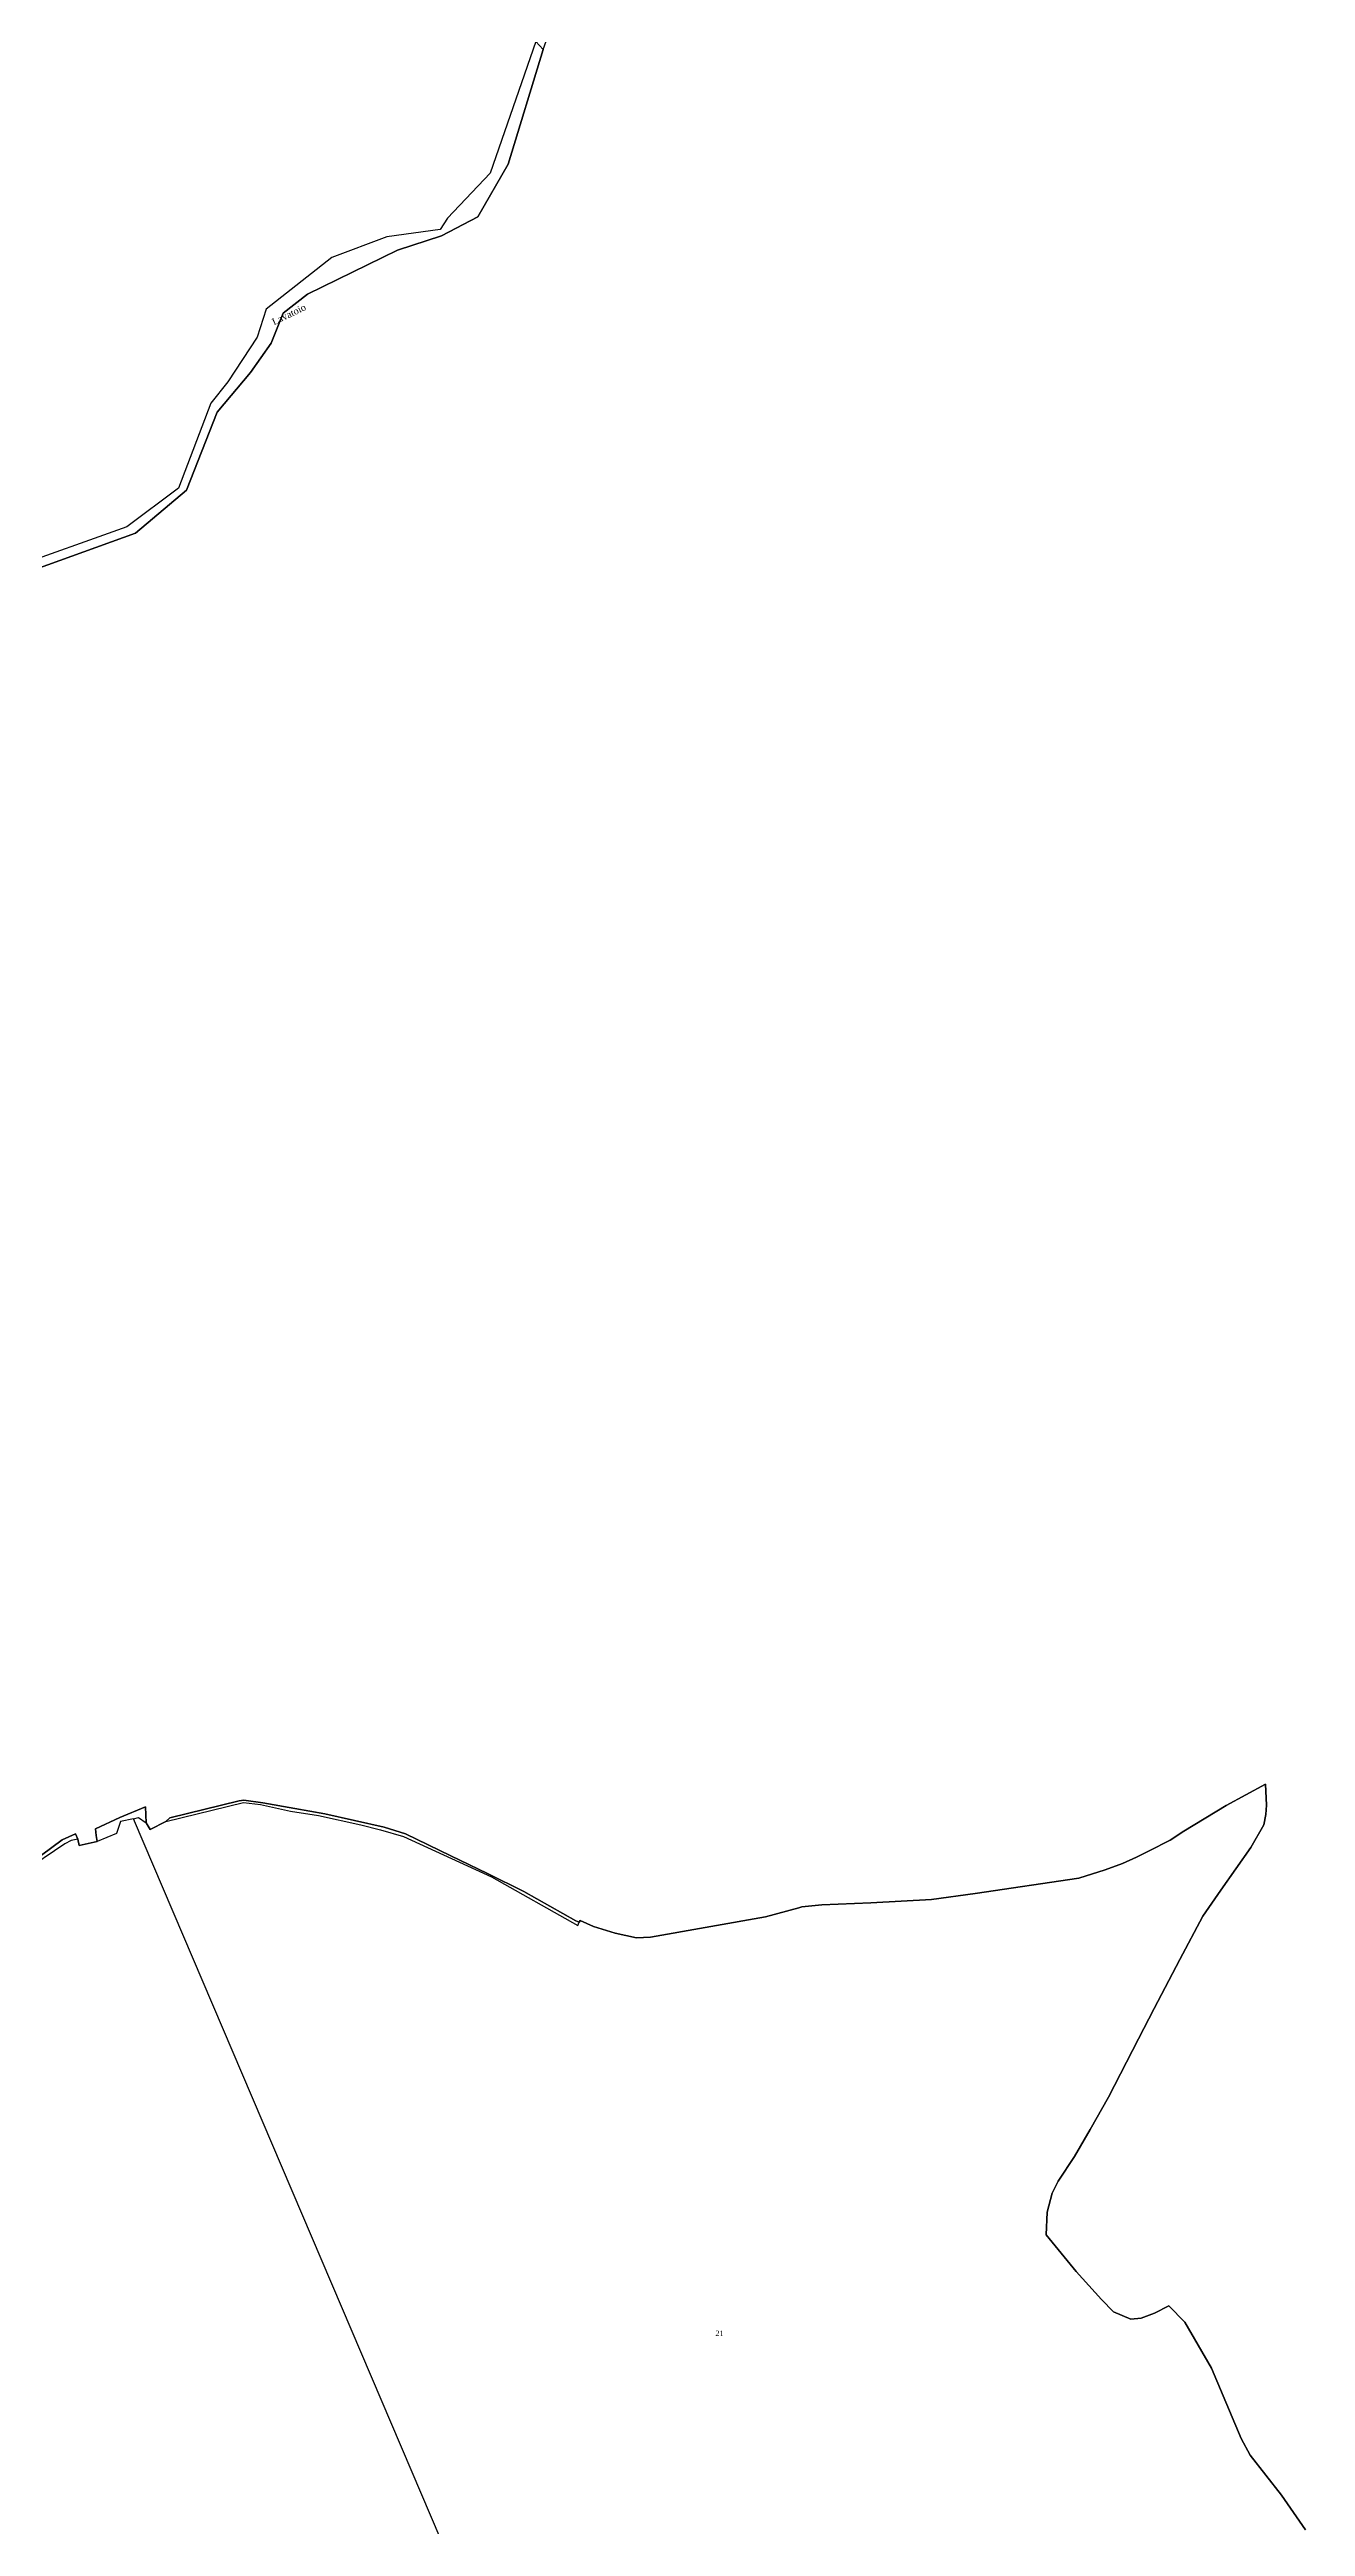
# Model space of a CAD drawing. Extents: x 1205702 to 1209329, y 6150197 to 6152796.
# Drawn here: x 1207653 to 1208116, y 6151192 to 6152107 of the extents above; entities that cross this region are included whole.
import ezdxf

# ---------------------------------------------------------------- set-up
doc = ezdxf.new("R2010")
doc.units = 0
doc.linetypes.add('CONTINU', pattern=[0])
for name, color, linetype in [('1LIEUDIT', 7, 'CONTINU'), ('1PARCELLE', 7, 'CONTINU'), ('1SECTION', 7, 'CONTINU'), ('1SUBDSECT', 7, 'CONTINU'), ('1ZONCOMM', 7, 'CONTINU'), ('3PARCELLETEX', 7, 'CONTINU'), ('3ZONCOMMTEX', 7, 'CONTINU')]:
    doc.layers.add(name, color=color, linetype=linetype)
doc.styles.get("Standard").update_dxf_attribs({"font": 'Times New Roman'})

msp = doc.modelspace()

# ---------------------------------------------------------------- linework, layer by layer
at = {"layer": '1LIEUDIT'}
for points in [[(1207637.26, 6151911.31), (1207684.33, 6151928.31), (1207703.07, 6151944.15), (1207714.51, 6151972.98), (1207726.8, 6151987.62), (1207734.38, 6151998.39), (1207738.87, 6152009.46), (1207747.77, 6152016.55), (1207781.03, 6152032.73), (1207797.28, 6152037.98), (1207810.68, 6152045.08), (1207821.97, 6152064.53), (1207834.87, 6152106.8), (1207832.18, 6152109.8)], [(1208116.33, 6151191.21), (1208107.43, 6151204.03), (1208095.89, 6151218.79), (1208092.57, 6151225.01), (1208081.57, 6151250.92), (1208071.84, 6151267.92), (1208065.91, 6151273.92), (1208060.57, 6151271.26), (1208055.68, 6151269.34), (1208051.8, 6151268.95), (1208045.48, 6151271.77), (1208040.99, 6151276.32), (1208031.65, 6151286.58), (1208020.56, 6151300.09), (1208020.94, 6151308.49), (1208022.73, 6151315.53), (1208025.02, 6151320), (1208031.02, 6151329.06), (1208036.8, 6151339.01), (1208043.59, 6151350.96), (1208054.73, 6151372.46), (1208060.41, 6151383.73), (1208069.89, 6151401.79), (1208078.45, 6151417.72), (1208085.02, 6151427.36), (1208096.12, 6151443.12), (1208100.96, 6151451.5), (1208101.71, 6151455.26), (1208101.91, 6151458.71), (1208101.6, 6151466.48), (1208087.04, 6151458.61), (1208071.45, 6151449.13), (1208066.33, 6151445.79), (1208058.66, 6151441.9), (1208053.89, 6151439.51), (1208048.74, 6151437.2), (1208042.33, 6151434.82), (1208032.61, 6151431.85), (1207994.34, 6151426.11), (1207978.28, 6151423.97), (1207955.84, 6151422.63), (1207937.68, 6151421.93), (1207930.29, 6151421.27), (1207929.27, 6151420.86), (1207916.88, 6151417.51), (1207874.41, 6151410.07), (1207869.35, 6151409.8), (1207861.42, 6151411.55), (1207853.41, 6151413.9), (1207848.46, 6151416.2), (1207848.18, 6151415.61), (1207846.92, 6151416), (1207827.67, 6151426.93), (1207814.32, 6151433.55), (1207800.75, 6151440.02), (1207783.96, 6151448.1), (1207776.14, 6151450.62), (1207754.16, 6151455.51), (1207743.16, 6151457.57), (1207731.37, 6151459.66), (1207724.35, 6151460.55), (1207722.62, 6151460.35), (1207696.95, 6151454.1), (1207695.48, 6151452.66), (1207689.7, 6151449.71), (1207688.25, 6151452.22), (1207688.02, 6151458.14), (1207678.49, 6151454.17), (1207669.48, 6151450), (1207669.74, 6151447.57), (1207670.11, 6151445.35), (1207663.45, 6151443.82), (1207662.99, 6151446.18), (1207662.16, 6151448.17), (1207657.24, 6151445.89), (1207645.82, 6151437.41)]]:
    msp.add_lwpolyline(points, dxfattribs=at)
at = {"layer": '1PARCELLE'}
for points in [[(1207832.18, 6152109.8), (1207815.24, 6152061.18), (1207799.53, 6152044.55), (1207796.8, 6152040.34), (1207777.16, 6152037.64), (1207756.77, 6152030.02), (1207732.55, 6152010.98), (1207729.17, 6152000.66), (1207718.39, 6151984.2), (1207712.06, 6151976.3), (1207700.16, 6151944.95), (1207681.12, 6151930.58), (1207637.63, 6151915.17)], [(1207870.43, 6151015.76), (1207683.57, 6151453.75), (1207685.42, 6151454.17), (1207688.25, 6151452.22), (1207689.7, 6151449.71), (1207695.48, 6151452.66), (1207724.2, 6151459.73), (1207730.43, 6151458.96), (1207741.54, 6151456.52), (1207751.91, 6151454.88), (1207767.45, 6151451.42), (1207774.76, 6151449.68), (1207783.3, 6151447.2), (1207815.74, 6151432.25), (1207847.65, 6151414.31), (1207848.18, 6151415.61), (1207848.46, 6151416.2), (1207853.41, 6151413.9), (1207861.42, 6151411.55), (1207869.35, 6151409.8), (1207874.41, 6151410.07), (1207916.88, 6151417.51), (1207929.27, 6151420.86), (1207930.29, 6151421.27), (1207937.68, 6151421.93), (1207955.84, 6151422.63), (1207978.28, 6151423.97), (1207994.34, 6151426.11), (1208032.61, 6151431.85), (1208042.33, 6151434.82), (1208048.74, 6151437.2), (1208053.89, 6151439.51), (1208058.66, 6151441.9), (1208066.33, 6151445.79), (1208071.45, 6151449.13), (1208087.04, 6151458.61), (1208101.6, 6151466.48), (1208101.91, 6151458.71), (1208101.71, 6151455.26), (1208100.96, 6151451.5), (1208096.12, 6151443.12), (1208085.02, 6151427.36), (1208078.45, 6151417.72), (1208069.89, 6151401.79), (1208060.41, 6151383.73), (1208054.73, 6151372.46), (1208043.59, 6151350.96), (1208036.8, 6151339.01), (1208031.02, 6151329.06), (1208025.02, 6151320), (1208022.73, 6151315.53), (1208020.94, 6151308.49), (1208020.56, 6151300.09), (1208031.65, 6151286.58), (1208040.99, 6151276.32), (1208045.48, 6151271.77), (1208051.8, 6151268.95), (1208055.68, 6151269.34), (1208060.57, 6151271.26), (1208065.91, 6151273.92), (1208071.84, 6151267.92), (1208081.57, 6151250.92), (1208092.57, 6151225.01), (1208095.89, 6151218.79), (1208107.43, 6151204.03), (1208116.33, 6151191.21)], [(1207870.43, 6151015.76), (1207683.57, 6151453.75), (1207678.77, 6151452.67), (1207677.31, 6151448.31), (1207670.11, 6151445.35), (1207663.45, 6151443.82), (1207662.99, 6151446.18), (1207660.58, 6151445.75), (1207658.23, 6151444.43), (1207642.58, 6151433.85), (1207599.28, 6151277.51), (1207575.88, 6151182.78)]]:
    msp.add_lwpolyline(points, dxfattribs=at)
at = {"layer": '1SECTION'}
msp.add_lwpolyline([(1207832.18, 6152109.8), (1207834.87, 6152106.8), (1207841.55, 6152125.81)], dxfattribs=at)
at = {"layer": '1SUBDSECT'}
for points in [[(1207832.18, 6152109.8), (1207834.87, 6152106.8), (1207821.97, 6152064.53), (1207810.68, 6152045.08), (1207797.28, 6152037.98), (1207781.03, 6152032.73), (1207747.77, 6152016.55), (1207738.87, 6152009.46), (1207734.38, 6151998.39), (1207726.8, 6151987.62), (1207714.51, 6151972.98), (1207703.07, 6151944.15), (1207684.33, 6151928.31), (1207637.26, 6151911.31)], [(1207645.82, 6151437.41), (1207657.24, 6151445.89), (1207662.16, 6151448.17), (1207662.99, 6151446.18), (1207663.45, 6151443.82), (1207670.11, 6151445.35), (1207669.74, 6151447.57), (1207669.48, 6151450), (1207678.49, 6151454.17), (1207688.02, 6151458.14), (1207688.25, 6151452.22), (1207689.7, 6151449.71), (1207695.48, 6151452.66), (1207696.95, 6151454.1), (1207722.62, 6151460.35), (1207724.35, 6151460.55), (1207731.37, 6151459.66), (1207743.16, 6151457.57), (1207754.16, 6151455.51), (1207776.14, 6151450.62), (1207783.96, 6151448.1), (1207800.75, 6151440.02), (1207814.32, 6151433.55), (1207827.67, 6151426.93), (1207846.92, 6151416), (1207848.18, 6151415.61), (1207848.46, 6151416.2), (1207853.41, 6151413.9), (1207861.42, 6151411.55), (1207869.35, 6151409.8), (1207874.41, 6151410.07), (1207916.88, 6151417.51), (1207929.27, 6151420.86), (1207930.29, 6151421.27), (1207937.68, 6151421.93), (1207955.84, 6151422.63), (1207978.28, 6151423.97), (1207994.34, 6151426.11), (1208032.61, 6151431.85), (1208042.33, 6151434.82), (1208048.74, 6151437.2), (1208053.89, 6151439.51), (1208058.66, 6151441.9), (1208066.33, 6151445.79), (1208071.45, 6151449.13), (1208087.04, 6151458.61), (1208101.6, 6151466.48), (1208101.91, 6151458.71), (1208101.71, 6151455.26), (1208100.96, 6151451.5), (1208096.12, 6151443.12), (1208085.02, 6151427.36), (1208078.45, 6151417.72), (1208069.89, 6151401.79), (1208060.41, 6151383.73), (1208054.73, 6151372.46), (1208043.59, 6151350.96), (1208036.8, 6151339.01), (1208031.02, 6151329.06), (1208025.02, 6151320), (1208022.73, 6151315.53), (1208020.94, 6151308.49), (1208020.56, 6151300.09), (1208031.65, 6151286.58), (1208040.99, 6151276.32), (1208045.48, 6151271.77), (1208051.8, 6151268.95), (1208055.68, 6151269.34), (1208060.57, 6151271.26), (1208065.91, 6151273.92), (1208071.84, 6151267.92), (1208081.57, 6151250.92), (1208092.57, 6151225.01), (1208095.89, 6151218.79), (1208107.43, 6151204.03), (1208116.33, 6151191.21)]]:
    msp.add_lwpolyline(points, dxfattribs=at)
at = {"layer": '1ZONCOMM'}
for points in [[(1207637.26, 6151911.31), (1207684.33, 6151928.31), (1207703.07, 6151944.15), (1207714.51, 6151972.98), (1207726.8, 6151987.62), (1207734.38, 6151998.39), (1207738.87, 6152009.46), (1207747.77, 6152016.55), (1207781.03, 6152032.73), (1207797.28, 6152037.98), (1207810.68, 6152045.08), (1207821.97, 6152064.53), (1207834.87, 6152106.8)], [(1207637.26, 6151911.31), (1207684.33, 6151928.31), (1207703.07, 6151944.15), (1207714.51, 6151972.98), (1207726.8, 6151987.62), (1207734.38, 6151998.39), (1207738.87, 6152009.46), (1207747.77, 6152016.55), (1207781.03, 6152032.73), (1207797.28, 6152037.98), (1207810.68, 6152045.08), (1207821.97, 6152064.53), (1207834.87, 6152106.8)], [(1207662.16, 6151448.17), (1207657.24, 6151445.89), (1207645.82, 6151437.41)], [(1207662.16, 6151448.17), (1207657.24, 6151445.89), (1207645.82, 6151437.41)]]:
    msp.add_lwpolyline(points, dxfattribs=at)

# ---------------------------------------------------------------- texts
at = {"layer": '3PARCELLETEX'}
msp.add_text('21', height=2, dxfattribs=at).set_placement((1207898.43, 6151262.76))
at = {"layer": '3ZONCOMMTEX'}
msp.add_text('Lavatoio', height=2.5, rotation=25.9, dxfattribs=at).set_placement((1207735.45, 6152004.99))
msp.add_text('Lavatoio', height=2.5, rotation=25.9, dxfattribs=at).set_placement((1207735.45, 6152004.99))

doc.saveas('drawing.dxf')
